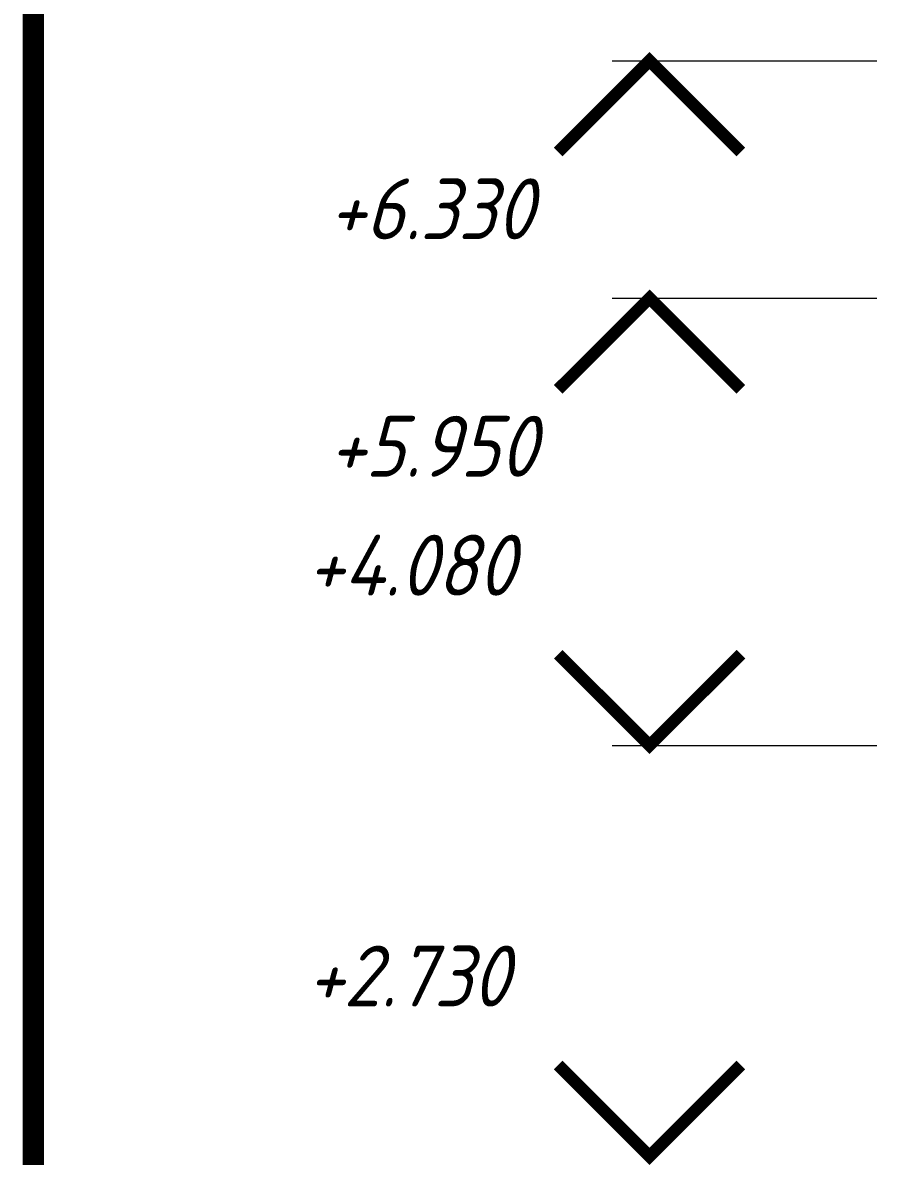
# Model space of a CAD drawing. Header units: millimetres. Extents: x 54 to 1314, y 20 to 614.
# Drawn here: x 493.67 to 522.27, y 182.12 to 219.37 of the extents above; entities that cross this region are included whole.
import ezdxf

# ---------------------------------------------------------------- set-up
doc = ezdxf.new("R2010")
doc.units = ezdxf.units.MM
doc.layers.add('А_ВЫСОТН.ОТМЕТКИ', color=161, linetype='Continuous', lineweight=20)
doc.layers.add('ЛИСТ', color=7, linetype='Continuous', lineweight=18)
doc.styles.add('ROMANS', font='romans.shx', dxfattribs={"width": 0.8, "oblique": 15})

msp = doc.modelspace()

# ---------------------------------------------------------------- linework, layer by layer
at = {"layer": 'А_ВЫСОТН.ОТМЕТКИ'}
for p, q in [((513.036, 218.12), (521.726, 218.12)), ((513.036, 210.32), (521.726, 210.32)), ((513.036, 195.62), (521.726, 195.62))]:
    msp.add_line(p, q, dxfattribs=at)
for points in [[(501.401, 211.691, 0, 0, 0), (514.262, 211.691, 0, 0, 0), (514.262, 218.12, 0.4, 0.4, 0), (517.262, 215.12, 0.4, 0.4, 0), (514.262, 218.12, 0.4, 0.4, 0), (511.262, 215.12, 0.4, 0.4, 0)], [(501.401, 203.891, 0, 0, 0), (514.262, 203.891, 0, 0, 0), (514.262, 210.32, 0.4, 0.4, 0), (517.262, 207.32, 0.4, 0.4, 0), (514.262, 210.32, 0.4, 0.4, 0), (511.262, 207.32, 0.4, 0.4, 0)], [(501.401, 199.664, 0, 0, 0), (514.262, 199.664, 0, 0, 0), (514.262, 195.62, 0.4, 0.4, 0), (517.262, 198.62, 0.4, 0.4, 0), (514.262, 195.62, 0.4, 0.4, 0), (511.262, 198.62, 0.4, 0.4, 0)], [(501.401, 186.164, 0, 0, 0), (514.262, 186.164, 0, 0, 0), (514.262, 182.12, 0.4, 0.4, 0), (517.262, 185.12, 0.4, 0.4, 0), (514.262, 182.12, 0.4, 0.4, 0), (511.262, 185.12, 0.4, 0.4, 0)]]:
    msp.add_lwpolyline(points, format="xyseb", dxfattribs=at)
at = {"layer": 'ЛИСТ', "const_width": 0.7}
msp.add_lwpolyline([(494.025, 24.917), (889.025, 24.917), (889.025, 311.917), (494.025, 311.917)], close=True, dxfattribs=at)

# ---------------------------------------------------------------- texts
at = {"layer": 'А_ВЫСОТН.ОТМЕТКИ', "style": 'ROMANS', "oblique": 15, "width": 0.85}
for s, p in [('+6.330', (503.715, 212.252)), ('+5.950', (503.715, 204.452)), ('+4.080', (503, 200.544)), ('+2.730', (503, 187.044))]:
    msp.add_text(s, height=2, dxfattribs=at).set_placement(p)

doc.saveas('drawing.dxf')
